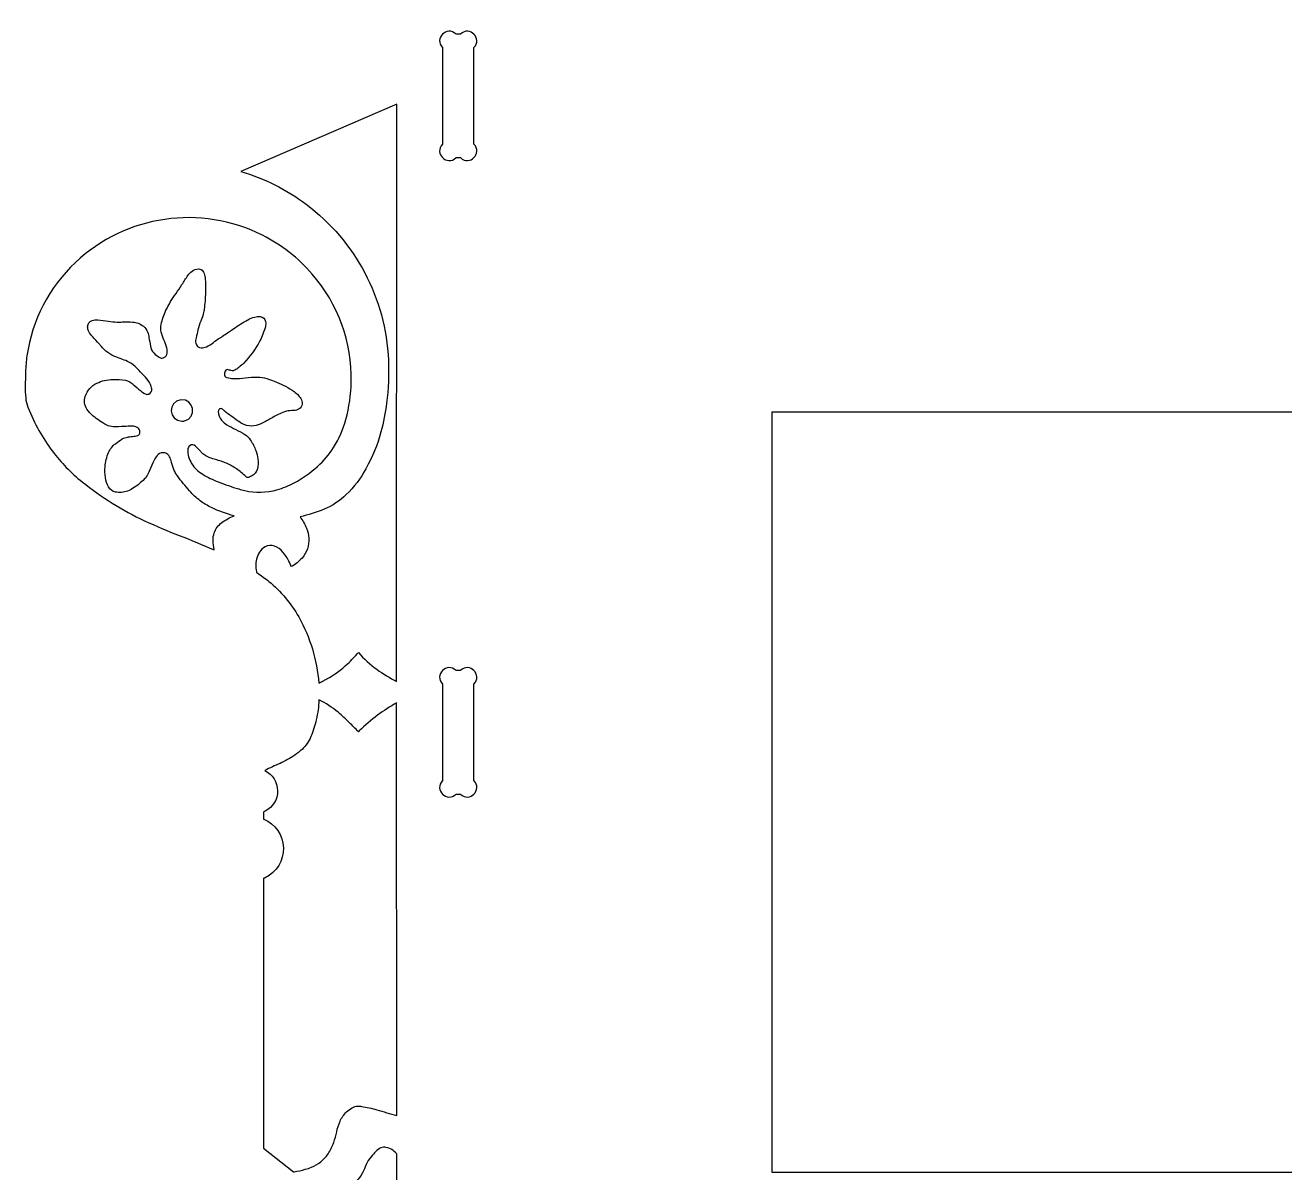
# Model space of a CAD drawing. Extents: x 2.94 to 12.7, y -14.56 to -4.73.
# Drawn here: x 3.15 to 8.37, y -10.97 to -6.21 of the extents above; entities that cross this region are included whole.
import ezdxf

# ---------------------------------------------------------------- set-up
doc = ezdxf.new("R2010")
doc.units = 0
doc.layers.add('LAYER_1', color=7, linetype='CONTINUOUS')

msp = doc.modelspace()

# ---------------------------------------------------------------- linework, layer by layer
at = {"layer": 'LAYER_1', "color": 250}
msp.add_lwpolyline([(6.2435, -10.9656), (9.3932, -10.9656), (9.3932, -7.816), (6.2435, -7.816), (6.2435, -10.9656)], dxfattribs=at)
for points, knots in [([(4.9339, -6.2496), (4.9339, -6.2496), (4.9525, -6.2496), (4.9525, -6.2496), (4.9896, -6.2125), (5.0453, -6.2681), (5.0081, -6.3052), (5.0081, -6.3052), (5.0081, -6.7057), (5.0081, -6.7057), (5.0453, -6.7428), (4.9896, -6.7985), (4.9525, -6.7614), (4.9525, -6.7614), (4.9339, -6.7614), (4.9339, -6.7614), (4.8968, -6.7985), (4.8411, -6.7428), (4.8782, -6.7057), (4.8782, -6.7057), (4.8782, -6.3052), (4.8782, -6.3052), (4.8411, -6.2681), (4.8968, -6.2125), (4.9339, -6.2496)], [0, 0, 0, 0, 1, 1, 1, 2, 2, 2, 3, 3, 3, 4, 4, 4, 5, 5, 5, 6, 6, 6, 7, 7, 7, 8, 8, 8, 8]), ([(4.0415, -6.8182), (4.0415, -6.8182), (4.6879, -6.5391), (4.6879, -6.5391), (4.6879, -6.5391), (4.6878, -8.9327), (4.6878, -8.9327), (4.6592, -8.9177), (4.6316, -8.9008), (4.6053, -8.8821), (4.5771, -8.8621), (4.5516, -8.8385), (4.5294, -8.812), (4.5153, -8.8285), (4.5002, -8.8442), (4.4844, -8.8591), (4.4584, -8.8836), (4.4293, -8.9048), (4.398, -8.9221), (4.393, -8.9249), (4.388, -8.9276), (4.3829, -8.9302), (4.3769, -8.9332), (4.3709, -8.9362), (4.3648, -8.9391), (4.3575, -8.8428), (4.3291, -8.7492), (4.2816, -8.665), (4.2498, -8.6087), (4.2078, -8.5588), (4.1578, -8.5178), (4.1501, -8.5116), (4.1424, -8.5055), (4.1344, -8.4997), (4.1259, -8.4934), (4.1173, -8.4873), (4.1086, -8.4814), (4.1073, -8.4805), (4.1065, -8.4792), (4.1062, -8.4778), (4.1043, -8.4678), (4.1035, -8.4577), (4.1039, -8.4476), (4.1047, -8.427), (4.1116, -8.4071), (4.1238, -8.3904), (4.1306, -8.381), (4.1402, -8.3741), (4.1512, -8.3707), (4.1646, -8.3665), (4.1792, -8.3683), (4.1911, -8.3757), (4.2034, -8.3834), (4.2142, -8.3932), (4.223, -8.4048), (4.2281, -8.4115), (4.2328, -8.4186), (4.2369, -8.426), (4.2424, -8.4358), (4.2473, -8.4459), (4.2518, -8.4562), (4.2681, -8.4467), (4.2828, -8.4348), (4.2954, -8.4208), (4.3157, -8.3982), (4.3259, -8.3683), (4.3235, -8.3381), (4.3225, -8.3242), (4.3192, -8.3106), (4.3139, -8.2977), (4.3069, -8.2806), (4.2979, -8.2644), (4.2871, -8.2494), (4.3213, -8.2425), (4.3546, -8.2322), (4.3868, -8.2188), (4.421, -8.2045), (4.4522, -8.1838), (4.4788, -8.1579), (4.5112, -8.1263), (4.5388, -8.0902), (4.5606, -8.0506), (4.5873, -8.0025), (4.6081, -7.9512), (4.6226, -7.8981), (4.6333, -7.8588), (4.6412, -7.8189), (4.6463, -7.7785), (4.6538, -7.7195), (4.6563, -7.6601), (4.6536, -7.6007), (4.6423, -7.3451), (4.5171, -7.108), (4.3125, -6.9544), (4.2307, -6.8931), (4.1389, -6.847), (4.0415, -6.8182)], [0, 0, 0, 0, 1, 1, 1, 2, 2, 2, 3, 3, 3, 4, 4, 4, 5, 5, 5, 6, 6, 6, 7, 7, 7, 8, 8, 8, 9, 9, 9, 10, 10, 10, 11, 11, 11, 12, 12, 12, 13, 13, 13, 14, 14, 14, 15, 15, 15, 16, 16, 16, 17, 17, 17, 18, 18, 18, 19, 19, 19, 20, 20, 20, 21, 21, 21, 22, 22, 22, 23, 23, 23, 24, 24, 24, 25, 25, 25, 26, 26, 26, 27, 27, 27, 28, 28, 28, 29, 29, 29, 30, 30, 30, 31, 31, 31, 32, 32, 32, 32]), ([(4.0141, -8.2457), (3.9959, -8.253), (3.9787, -8.2625), (3.963, -8.2741), (3.9483, -8.2848), (3.9373, -8.2997), (3.9313, -8.3169), (3.928, -8.3263), (3.9264, -8.3362), (3.9264, -8.3462), (3.9265, -8.3601), (3.9282, -8.3738), (3.9315, -8.3873), (3.8837, -8.3663), (3.8354, -8.3464), (3.7867, -8.3276), (3.738, -8.3087), (3.69, -8.2882), (3.6426, -8.2661), (3.5501, -8.2229), (3.4632, -8.1687), (3.3836, -8.1047), (3.3376, -8.0677), (3.2963, -8.0252), (3.2607, -7.9782), (3.2401, -7.9509), (3.2214, -7.9223), (3.2047, -7.8925), (3.1873, -7.8614), (3.172, -7.8291), (3.1589, -7.7959), (3.1539, -7.7834), (3.1508, -7.7703), (3.1497, -7.7569), (3.1483, -7.7405), (3.1477, -7.7239), (3.1479, -7.7074), (3.1482, -7.6879), (3.1486, -7.6684), (3.1492, -7.6489), (3.1498, -7.6269), (3.1517, -7.6049), (3.1549, -7.583), (3.1762, -7.4348), (3.2472, -7.2982), (3.3562, -7.1956), (3.5653, -6.9988), (3.8752, -6.9539), (4.1315, -7.0833), (4.2101, -7.1229), (4.2802, -7.1776), (4.3378, -7.2441), (4.445, -7.3678), (4.5026, -7.5269), (4.4994, -7.6905), (4.4983, -7.7431), (4.4909, -7.7954), (4.4772, -7.8461), (4.4661, -7.8874), (4.4489, -7.9267), (4.426, -7.9628), (4.4077, -7.9917), (4.3856, -8.0179), (4.3602, -8.0408), (4.3307, -8.0673), (4.2982, -8.0902), (4.2633, -8.109), (4.2406, -8.1213), (4.2165, -8.131), (4.1916, -8.1378), (4.1481, -8.1497), (4.1023, -8.1509), (4.0583, -8.1413), (4.0499, -8.1395), (4.0415, -8.1373), (4.0333, -8.1347), (4.0047, -8.1258), (3.9764, -8.1159), (3.9484, -8.1052), (3.9259, -8.0965), (3.9042, -8.0859), (3.8836, -8.0735), (3.8651, -8.0624), (3.8495, -8.0472), (3.8378, -8.0292), (3.8266, -8.012), (3.821, -7.9918), (3.8218, -7.9714), (3.822, -7.965), (3.825, -7.9591), (3.83, -7.9552), (3.8372, -7.9496), (3.8475, -7.9501), (3.8541, -7.9565), (3.8598, -7.9621), (3.8653, -7.9681), (3.8705, -7.9743), (3.8736, -7.9781), (3.877, -7.9817), (3.8804, -7.9852), (3.8854, -7.9901), (3.891, -7.9942), (3.8973, -7.9974), (3.9116, -8.0047), (3.9268, -8.0104), (3.9424, -8.0144), (3.958, -8.0183), (3.9732, -8.0238), (3.9878, -8.0307), (4.0022, -8.0375), (4.016, -8.0456), (4.029, -8.0548), (4.0425, -8.0644), (4.0551, -8.075), (4.0667, -8.0867), (4.0673, -8.0873), (4.0681, -8.0875), (4.0689, -8.0874), (4.0748, -8.0862), (4.0805, -8.0843), (4.086, -8.0817), (4.0981, -8.0759), (4.107, -8.0649), (4.1102, -8.0518), (4.1134, -8.038), (4.1142, -8.0237), (4.1123, -8.0097), (4.1107, -7.9981), (4.108, -7.9867), (4.1041, -7.9757), (4.0984, -7.9597), (4.0906, -7.9446), (4.0811, -7.9306), (4.0751, -7.9219), (4.0675, -7.9145), (4.0585, -7.9089), (4.0466, -7.9014), (4.0342, -7.8947), (4.0215, -7.8886), (4.0086, -7.8825), (3.9961, -7.8759), (3.9838, -7.8687), (3.9754, -7.8638), (3.968, -7.8575), (3.9619, -7.8499), (3.9534, -7.8395), (3.9487, -7.8266), (3.9484, -7.8132), (3.9483, -7.8092), (3.9503, -7.8054), (3.9537, -7.8031), (3.9573, -7.8007), (3.962, -7.8009), (3.9654, -7.8037), (3.9685, -7.8062), (3.9715, -7.8089), (3.9744, -7.8116), (3.9787, -7.8158), (3.9834, -7.8195), (3.9884, -7.8228), (3.9977, -7.829), (4.0067, -7.8354), (4.0155, -7.8423), (4.025, -7.8497), (4.0349, -7.8566), (4.0452, -7.863), (4.0578, -7.8707), (4.0725, -7.8745), (4.0873, -7.8737), (4.0993, -7.8731), (4.1112, -7.8703), (4.1222, -7.8654), (4.1365, -7.8591), (4.1505, -7.852), (4.164, -7.8441), (4.1785, -7.8356), (4.1934, -7.8276), (4.2085, -7.8201), (4.2178, -7.8155), (4.2279, -7.8126), (4.2382, -7.8114), (4.2479, -7.8103), (4.2576, -7.8094), (4.2673, -7.8087), (4.2751, -7.808), (4.2824, -7.8048), (4.288, -7.7994), (4.2942, -7.7936), (4.2972, -7.785), (4.2959, -7.7766), (4.2948, -7.7689), (4.2918, -7.7616), (4.2871, -7.7553), (4.2781, -7.7431), (4.2668, -7.7326), (4.2539, -7.7245), (4.2306, -7.7098), (4.2059, -7.6975), (4.1802, -7.6878), (4.17, -7.684), (4.1597, -7.6804), (4.1493, -7.6771), (4.137, -7.6732), (4.1241, -7.6712), (4.1111, -7.6711), (4.0943, -7.671), (4.0775, -7.672), (4.0607, -7.674), (4.044, -7.6761), (4.0272, -7.6769), (4.0103, -7.6767), (4.0014, -7.6766), (3.9926, -7.6753), (3.984, -7.6728), (3.9807, -7.6719), (3.9777, -7.6698), (3.9758, -7.6669), (3.9743, -7.6648), (3.9736, -7.6623), (3.9736, -7.6597), (3.9737, -7.6535), (3.9759, -7.6474), (3.9798, -7.6425), (3.9814, -7.6406), (3.9838, -7.6397), (3.9862, -7.6401), (3.9911, -7.6411), (3.996, -7.6422), (4.0008, -7.6435), (4.0038, -7.6443), (4.0069, -7.6446), (4.0101, -7.6444), (4.0123, -7.6443), (4.0144, -7.6436), (4.0163, -7.6425), (4.0294, -7.6346), (4.0415, -7.6251), (4.0523, -7.6141), (4.0793, -7.5866), (4.1022, -7.5553), (4.1204, -7.5213), (4.1303, -7.5027), (4.1381, -7.483), (4.1434, -7.4626), (4.1453, -7.4554), (4.1456, -7.4478), (4.1442, -7.4405), (4.1422, -7.4295), (4.1332, -7.4213), (4.1221, -7.4203), (4.1145, -7.4196), (4.1069, -7.4202), (4.0995, -7.422), (4.0895, -7.4245), (4.0799, -7.4283), (4.0709, -7.4332), (4.0507, -7.4443), (4.0311, -7.4565), (4.0123, -7.4697), (4.0006, -7.4778), (3.989, -7.4859), (3.9773, -7.494), (3.9701, -7.4989), (3.9628, -7.5036), (3.9554, -7.5082), (3.9458, -7.5141), (3.9366, -7.5207), (3.9279, -7.5278), (3.9191, -7.535), (3.9094, -7.5409), (3.899, -7.5455), (3.8924, -7.5485), (3.8852, -7.5499), (3.8779, -7.5498), (3.8664, -7.5495), (3.8567, -7.5411), (3.8548, -7.5298), (3.8535, -7.5225), (3.8539, -7.515), (3.8559, -7.5079), (3.8588, -7.4971), (3.8615, -7.4863), (3.8639, -7.4754), (3.8667, -7.463), (3.8706, -7.4508), (3.8756, -7.4391), (3.8806, -7.4274), (3.8845, -7.4152), (3.8874, -7.4028), (3.8889, -7.3962), (3.89, -7.3895), (3.8908, -7.3827), (3.8934, -7.359), (3.895, -7.3351), (3.8957, -7.3112), (3.8962, -7.2915), (3.8951, -7.2719), (3.8923, -7.2524), (3.8913, -7.245), (3.8886, -7.2379), (3.8844, -7.2317), (3.8805, -7.2259), (3.874, -7.2224), (3.8671, -7.2224), (3.8573, -7.2223), (3.8478, -7.2254), (3.84, -7.2313), (3.8331, -7.2365), (3.8271, -7.2428), (3.8222, -7.2499), (3.8137, -7.2621), (3.8055, -7.2746), (3.7977, -7.2873), (3.79, -7.2998), (3.7818, -7.312), (3.7732, -7.3238), (3.7572, -7.346), (3.7432, -7.3695), (3.7315, -7.3941), (3.7226, -7.4128), (3.7159, -7.4324), (3.7115, -7.4527), (3.7092, -7.4634), (3.7094, -7.4745), (3.7119, -7.4851), (3.7146, -7.4961), (3.7183, -7.5069), (3.7232, -7.5171), (3.728, -7.5274), (3.7319, -7.5381), (3.7347, -7.549), (3.7367, -7.5567), (3.7371, -7.5646), (3.7359, -7.5724), (3.7347, -7.5801), (3.73, -7.5867), (3.7231, -7.5903), (3.7184, -7.5928), (3.7129, -7.5929), (3.7081, -7.5907), (3.6978, -7.5859), (3.6885, -7.5791), (3.6808, -7.5706), (3.6736, -7.5627), (3.6687, -7.5528), (3.6669, -7.5422), (3.6649, -7.5304), (3.6629, -7.5186), (3.6609, -7.5068), (3.6597, -7.4995), (3.6579, -7.4924), (3.6556, -7.4854), (3.6521, -7.4754), (3.646, -7.4666), (3.6378, -7.46), (3.6251, -7.4498), (3.6095, -7.4438), (3.5932, -7.443), (3.5789, -7.4422), (3.5646, -7.4421), (3.5503, -7.4425), (3.5427, -7.4428), (3.535, -7.4429), (3.5274, -7.4427), (3.5161, -7.4426), (3.5048, -7.4415), (3.4937, -7.4396), (3.4788, -7.4371), (3.4638, -7.4349), (3.4488, -7.4333), (3.4408, -7.4324), (3.4326, -7.4333), (3.4251, -7.4361), (3.4142, -7.44), (3.4069, -7.4503), (3.4067, -7.4619), (3.4067, -7.4688), (3.4083, -7.4757), (3.4114, -7.4818), (3.4154, -7.4896), (3.4205, -7.4968), (3.4266, -7.5031), (3.4361, -7.5129), (3.4454, -7.5229), (3.4545, -7.5331), (3.4577, -7.5367), (3.4608, -7.5403), (3.4638, -7.544), (3.4694, -7.5509), (3.4756, -7.5573), (3.4823, -7.5632), (3.4923, -7.5719), (3.5037, -7.579), (3.5159, -7.5841), (3.5255, -7.5882), (3.5353, -7.5919), (3.5451, -7.5952), (3.554, -7.5982), (3.5627, -7.6017), (3.5713, -7.6056), (3.5832, -7.611), (3.5942, -7.6184), (3.6036, -7.6276), (3.6181, -7.6417), (3.6322, -7.6562), (3.6459, -7.671), (3.6543, -7.6802), (3.6614, -7.6904), (3.6669, -7.7016), (3.6697, -7.7073), (3.6716, -7.7134), (3.6725, -7.7197), (3.6738, -7.7287), (3.6688, -7.7374), (3.6605, -7.741), (3.6555, -7.7432), (3.6497, -7.7429), (3.6449, -7.7403), (3.6379, -7.7364), (3.6312, -7.7319), (3.6251, -7.7268), (3.6151, -7.7184), (3.6053, -7.7099), (3.5956, -7.7012), (3.5904, -7.6965), (3.5845, -7.6924), (3.5783, -7.6892), (3.5738, -7.6869), (3.5689, -7.6853), (3.5639, -7.6843), (3.5465, -7.6812), (3.5287, -7.6798), (3.511, -7.6803), (3.488, -7.6808), (3.4654, -7.6863), (3.4447, -7.6963), (3.4219, -7.7072), (3.4045, -7.7269), (3.3964, -7.7509), (3.3904, -7.7687), (3.3932, -7.7882), (3.4039, -7.8036), (3.4113, -7.8144), (3.4202, -7.8241), (3.4301, -7.8325), (3.4382, -7.8393), (3.4466, -7.8457), (3.4553, -7.8515), (3.4651, -7.8581), (3.4752, -7.8643), (3.4857, -7.8699), (3.4939, -7.8743), (3.5031, -7.8767), (3.5125, -7.8769), (3.5276, -7.8771), (3.5427, -7.8767), (3.5578, -7.8756), (3.5693, -7.8747), (3.5808, -7.8743), (3.5923, -7.8745), (3.5991, -7.8745), (3.6057, -7.8763), (3.6116, -7.8797), (3.6172, -7.8828), (3.6213, -7.888), (3.623, -7.8942), (3.6238, -7.8972), (3.6238, -7.9003), (3.6231, -7.9034), (3.6221, -7.9078), (3.6186, -7.9113), (3.6142, -7.9125), (3.6069, -7.9145), (3.5995, -7.9159), (3.592, -7.9167), (3.5851, -7.9175), (3.5782, -7.9184), (3.5714, -7.9195), (3.5639, -7.9207), (3.5566, -7.9233), (3.5501, -7.9273), (3.5403, -7.9333), (3.5307, -7.9399), (3.5217, -7.9471), (3.5095, -7.9568), (3.4999, -7.9693), (3.4937, -7.9835), (3.4856, -8.0023), (3.4805, -8.0223), (3.4788, -8.0428), (3.4775, -8.0577), (3.4781, -8.0728), (3.4805, -8.0877), (3.4826, -8.1011), (3.4869, -8.1141), (3.4933, -8.126), (3.4991, -8.1369), (3.5095, -8.1447), (3.5215, -8.1473), (3.5385, -8.1509), (3.5561, -8.1496), (3.5722, -8.1434), (3.582, -8.1397), (3.5912, -8.1348), (3.5998, -8.1288), (3.607, -8.1238), (3.614, -8.1185), (3.6207, -8.1129), (3.6279, -8.1068), (3.6349, -8.1005), (3.6416, -8.0939), (3.6475, -8.0881), (3.6524, -8.0813), (3.656, -8.0738), (3.6621, -8.0612), (3.6678, -8.0485), (3.6731, -8.0355), (3.6781, -8.0235), (3.684, -8.0119), (3.6907, -8.0009), (3.6953, -7.9934), (3.7024, -7.9879), (3.7108, -7.9854), (3.7157, -7.9839), (3.721, -7.9837), (3.726, -7.9849), (3.7328, -7.9865), (3.7387, -7.9904), (3.7428, -7.996), (3.7473, -8.0021), (3.7505, -8.0089), (3.7526, -8.0161), (3.7557, -8.0272), (3.759, -8.0383), (3.7626, -8.0493), (3.7645, -8.0552), (3.7669, -8.061), (3.7698, -8.0665), (3.7723, -8.0714), (3.7753, -8.0762), (3.7787, -8.0806), (3.7948, -8.1016), (3.8116, -8.1221), (3.8289, -8.1421), (3.8421, -8.1573), (3.8569, -8.1711), (3.8729, -8.1833), (3.8876, -8.1945), (3.9034, -8.2041), (3.92, -8.2119), (3.9502, -8.2262), (3.9817, -8.2375), (4.0141, -8.2457)], [0, 0, 0, 0, 1, 1, 1, 2, 2, 2, 3, 3, 3, 4, 4, 4, 5, 5, 5, 6, 6, 6, 7, 7, 7, 8, 8, 8, 9, 9, 9, 10, 10, 10, 11, 11, 11, 12, 12, 12, 13, 13, 13, 14, 14, 14, 15, 15, 15, 16, 16, 16, 17, 17, 17, 18, 18, 18, 19, 19, 19, 20, 20, 20, 21, 21, 21, 22, 22, 22, 23, 23, 23, 24, 24, 24, 25, 25, 25, 26, 26, 26, 27, 27, 27, 28, 28, 28, 29, 29, 29, 30, 30, 30, 31, 31, 31, 32, 32, 32, 33, 33, 33, 34, 34, 34, 35, 35, 35, 36, 36, 36, 37, 37, 37, 38, 38, 38, 39, 39, 39, 40, 40, 40, 41, 41, 41, 42, 42, 42, 43, 43, 43, 44, 44, 44, 45, 45, 45, 46, 46, 46, 47, 47, 47, 48, 48, 48, 49, 49, 49, 50, 50, 50, 51, 51, 51, 52, 52, 52, 53, 53, 53, 54, 54, 54, 55, 55, 55, 56, 56, 56, 57, 57, 57, 58, 58, 58, 59, 59, 59, 60, 60, 60, 61, 61, 61, 62, 62, 62, 63, 63, 63, 64, 64, 64, 65, 65, 65, 66, 66, 66, 67, 67, 67, 68, 68, 68, 69, 69, 69, 70, 70, 70, 71, 71, 71, 72, 72, 72, 73, 73, 73, 74, 74, 74, 75, 75, 75, 76, 76, 76, 77, 77, 77, 78, 78, 78, 79, 79, 79, 80, 80, 80, 81, 81, 81, 82, 82, 82, 83, 83, 83, 84, 84, 84, 85, 85, 85, 86, 86, 86, 87, 87, 87, 88, 88, 88, 89, 89, 89, 90, 90, 90, 91, 91, 91, 92, 92, 92, 93, 93, 93, 94, 94, 94, 95, 95, 95, 96, 96, 96, 97, 97, 97, 98, 98, 98, 99, 99, 99, 100, 100, 100, 101, 101, 101, 102, 102, 102, 103, 103, 103, 104, 104, 104, 105, 105, 105, 106, 106, 106, 107, 107, 107, 108, 108, 108, 109, 109, 109, 110, 110, 110, 111, 111, 111, 112, 112, 112, 113, 113, 113, 114, 114, 114, 115, 115, 115, 116, 116, 116, 117, 117, 117, 118, 118, 118, 119, 119, 119, 120, 120, 120, 121, 121, 121, 122, 122, 122, 123, 123, 123, 124, 124, 124, 125, 125, 125, 126, 126, 126, 127, 127, 127, 128, 128, 128, 129, 129, 129, 130, 130, 130, 131, 131, 131, 132, 132, 132, 133, 133, 133, 134, 134, 134, 135, 135, 135, 136, 136, 136, 137, 137, 137, 138, 138, 138, 139, 139, 139, 140, 140, 140, 141, 141, 141, 142, 142, 142, 143, 143, 143, 144, 144, 144, 145, 145, 145, 146, 146, 146, 147, 147, 147, 148, 148, 148, 149, 149, 149, 150, 150, 150, 151, 151, 151, 152, 152, 152, 153, 153, 153, 154, 154, 154, 155, 155, 155, 156, 156, 156, 157, 157, 157, 158, 158, 158, 159, 159, 159, 160, 160, 160, 161, 161, 161, 162, 162, 162, 163, 163, 163, 164, 164, 164, 165, 165, 165, 166, 166, 166, 167, 167, 167, 168, 168, 168, 169, 169, 169, 170, 170, 170, 171, 171, 171, 172, 172, 172, 173, 173, 173, 174, 174, 174, 175, 175, 175, 176, 176, 176, 177, 177, 177, 178, 178, 178, 179, 179, 179, 180, 180, 180, 181, 181, 181, 182, 182, 182, 183, 183, 183, 184, 184, 184, 184]), ([(3.7975, -7.8536), (3.7415, -7.8532), (3.7373, -7.771), (3.7929, -7.7649), (3.8485, -7.7588), (3.8623, -7.8399), (3.8078, -7.8525), (3.8061, -7.8528), (3.8044, -7.8531), (3.8027, -7.8533), (3.801, -7.8535), (3.7992, -7.8536), (3.7975, -7.8536)], [0, 0, 0, 0, 1, 1, 1, 2, 2, 2, 3, 3, 3, 4, 4, 4, 4]), ([(5.0081, -8.943), (5.0081, -8.943), (5.0081, -9.3435), (5.0081, -9.3435), (5.0453, -9.3806), (4.9896, -9.4363), (4.9525, -9.3992), (4.9525, -9.3992), (4.9339, -9.3992), (4.9339, -9.3992), (4.8968, -9.4363), (4.8411, -9.3806), (4.8782, -9.3435), (4.8782, -9.3435), (4.8782, -8.943), (4.8782, -8.943), (4.8411, -8.9059), (4.8968, -8.8502), (4.9339, -8.8874), (4.9339, -8.8874), (4.9525, -8.8874), (4.9525, -8.8874), (4.9896, -8.8502), (5.0453, -8.9059), (5.0081, -8.943)], [0, 0, 0, 0, 1, 1, 1, 2, 2, 2, 3, 3, 3, 4, 4, 4, 5, 5, 5, 6, 6, 6, 7, 7, 7, 8, 8, 8, 8]), ([(4.1414, -9.3011), (4.1622, -9.291), (4.1831, -9.2811), (4.2043, -9.2717), (4.2255, -9.2623), (4.2458, -9.251), (4.2651, -9.2382), (4.276, -9.2309), (4.2862, -9.2228), (4.2956, -9.2138), (4.3112, -9.1988), (4.3237, -9.1809), (4.3322, -9.161), (4.3418, -9.1384), (4.3494, -9.1149), (4.3546, -9.0909), (4.3606, -9.0638), (4.3643, -9.0363), (4.3657, -9.0086), (4.3942, -9.0222), (4.4208, -9.0394), (4.4449, -9.0598), (4.4615, -9.0739), (4.4774, -9.0885), (4.4927, -9.1039), (4.4986, -9.1098), (4.5045, -9.1158), (4.5104, -9.1218), (4.5163, -9.1277), (4.5222, -9.1337), (4.5281, -9.1396), (4.5283, -9.1398), (4.5285, -9.1401), (4.5286, -9.1404), (4.5288, -9.1407), (4.5291, -9.1409), (4.5294, -9.1409), (4.5298, -9.1409), (4.5301, -9.1408), (4.5303, -9.1405), (4.5311, -9.1394), (4.532, -9.1384), (4.5329, -9.1374), (4.5564, -9.1142), (4.5815, -9.0926), (4.6079, -9.0727), (4.6333, -9.0537), (4.66, -9.0364), (4.6878, -9.0211), (4.6878, -9.0211), (4.6879, -10.7314), (4.6879, -10.7314), (4.6604, -10.7236), (4.6329, -10.7157), (4.6055, -10.7078), (4.5847, -10.7018), (4.5636, -10.697), (4.5422, -10.6936), (4.5367, -10.6927), (4.5311, -10.6923), (4.5255, -10.6923), (4.5175, -10.6924), (4.5098, -10.6947), (4.503, -10.699), (4.495, -10.7042), (4.4873, -10.7101), (4.4803, -10.7166), (4.4687, -10.7274), (4.4594, -10.7405), (4.4531, -10.755), (4.447, -10.7692), (4.4423, -10.7839), (4.4392, -10.799), (4.436, -10.8141), (4.4319, -10.8289), (4.4268, -10.8434), (4.4211, -10.86), (4.4131, -10.8757), (4.4033, -10.8901), (4.3863, -10.9149), (4.3624, -10.9343), (4.3346, -10.9457), (4.3263, -10.9492), (4.3178, -10.952), (4.3091, -10.9543), (4.2937, -10.9584), (4.278, -10.962), (4.2623, -10.9649), (4.262, -10.965), (4.2618, -10.965), (4.2615, -10.9651), (4.2613, -10.9652), (4.261, -10.9653), (4.2607, -10.9652), (4.2607, -10.9652), (4.1359, -10.8672), (4.1359, -10.8672), (4.1359, -10.8672), (4.1359, -9.749), (4.1359, -9.749), (4.1362, -9.7486), (4.1366, -9.7482), (4.1371, -9.7481), (4.139, -9.7475), (4.1409, -9.7468), (4.1427, -9.746), (4.1901, -9.7232), (4.2197, -9.6748), (4.2184, -9.6222), (4.2171, -9.5697), (4.185, -9.5228), (4.1365, -9.5026), (4.1364, -9.5025), (4.1363, -9.5025), (4.1362, -9.5025), (4.1361, -9.5025), (4.136, -9.5024), (4.1359, -9.5023), (4.1359, -9.5023), (4.1359, -9.4739), (4.1359, -9.4739), (4.1362, -9.4734), (4.1367, -9.4731), (4.1372, -9.4729), (4.1392, -9.4723), (4.1411, -9.4715), (4.143, -9.4705), (4.1746, -9.454), (4.1943, -9.4211), (4.194, -9.3855), (4.1936, -9.3497), (4.1733, -9.3172), (4.1414, -9.3011)], [0, 0, 0, 0, 1, 1, 1, 2, 2, 2, 3, 3, 3, 4, 4, 4, 5, 5, 5, 6, 6, 6, 7, 7, 7, 8, 8, 8, 9, 9, 9, 10, 10, 10, 11, 11, 11, 12, 12, 12, 13, 13, 13, 14, 14, 14, 15, 15, 15, 16, 16, 16, 17, 17, 17, 18, 18, 18, 19, 19, 19, 20, 20, 20, 21, 21, 21, 22, 22, 22, 23, 23, 23, 24, 24, 24, 25, 25, 25, 26, 26, 26, 27, 27, 27, 28, 28, 28, 29, 29, 29, 30, 30, 30, 31, 31, 31, 32, 32, 32, 33, 33, 33, 34, 34, 34, 35, 35, 35, 36, 36, 36, 37, 37, 37, 38, 38, 38, 39, 39, 39, 40, 40, 40, 41, 41, 41, 42, 42, 42, 43, 43, 43, 44, 44, 44, 44]), ([(4.3997, -11.1073), (4.3997, -11.1073), (4.4207, -11.0908), (4.4207, -11.0908), (4.4207, -11.0908), (4.3972, -11.0724), (4.3972, -11.0724), (4.4146, -11.0637), (4.4321, -11.0553), (4.4498, -11.0473), (4.4675, -11.0393), (4.4844, -11.0297), (4.5004, -11.0186), (4.5077, -11.0135), (4.5147, -11.0079), (4.5212, -11.0019), (4.5314, -10.9925), (4.5398, -10.9814), (4.546, -10.9691), (4.5516, -10.9579), (4.5568, -10.9466), (4.5615, -10.935), (4.5662, -10.9234), (4.5729, -10.9127), (4.5813, -10.9033), (4.5881, -10.8957), (4.5949, -10.8881), (4.6016, -10.8805), (4.6073, -10.874), (4.6145, -10.8689), (4.6224, -10.8657), (4.6291, -10.863), (4.6364, -10.8623), (4.6434, -10.8636), (4.6604, -10.867), (4.6757, -10.8759), (4.687, -10.8891), (4.6871, -10.8892), (4.6873, -10.8894), (4.6875, -10.8896), (4.6877, -10.8897), (4.6878, -10.89), (4.6879, -10.8902), (4.6879, -10.8902), (4.6879, -11.3169), (4.6879, -11.3169), (4.6876, -11.3175), (4.6872, -11.3181), (4.6867, -11.3186), (4.6824, -11.3223), (4.678, -11.3257), (4.6733, -11.3289), (4.6621, -11.3366), (4.6491, -11.3414), (4.6355, -11.3429), (4.6202, -11.3446), (4.605, -11.3392), (4.5942, -11.3283), (4.5906, -11.3247), (4.5874, -11.3209), (4.5844, -11.3169), (4.5768, -11.3066), (4.5697, -11.296), (4.5631, -11.285), (4.5549, -11.2716), (4.5486, -11.2571), (4.5443, -11.2419), (4.5401, -11.2268), (4.5351, -11.2119), (4.5294, -11.1973), (4.5257, -11.1876), (4.5209, -11.1783), (4.5153, -11.1695), (4.5063, -11.1555), (4.494, -11.1439), (4.4793, -11.1359), (4.4669, -11.129), (4.4538, -11.1237), (4.4401, -11.12), (4.4265, -11.1162), (4.413, -11.112), (4.3997, -11.1073)], [0, 0, 0, 0, 1, 1, 1, 2, 2, 2, 3, 3, 3, 4, 4, 4, 5, 5, 5, 6, 6, 6, 7, 7, 7, 8, 8, 8, 9, 9, 9, 10, 10, 10, 11, 11, 11, 12, 12, 12, 13, 13, 13, 14, 14, 14, 15, 15, 15, 16, 16, 16, 17, 17, 17, 18, 18, 18, 19, 19, 19, 20, 20, 20, 21, 21, 21, 22, 22, 22, 23, 23, 23, 24, 24, 24, 25, 25, 25, 26, 26, 26, 27, 27, 27, 27])]:
    msp.add_open_spline(points, degree=3, knots=knots, dxfattribs=at)

doc.saveas('drawing.dxf')
